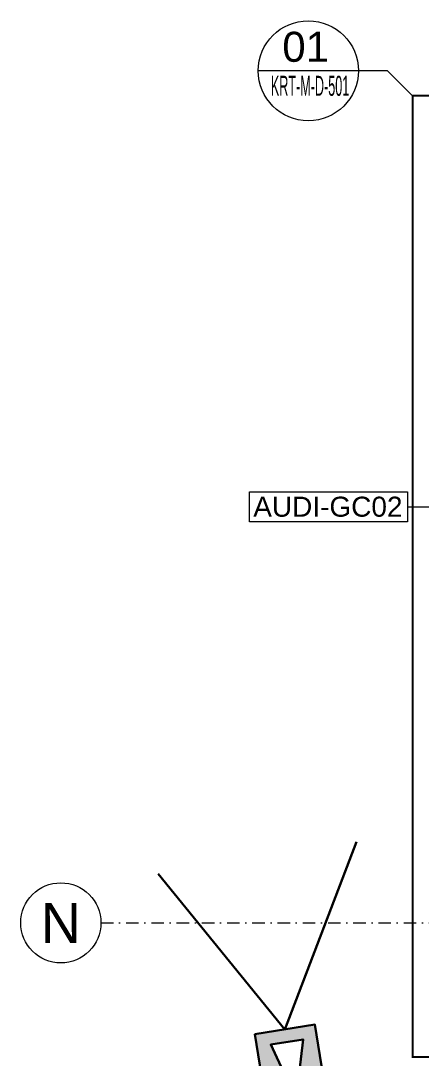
# Model space of a CAD drawing. Extents: x -2050 to 29725, y -1777 to 6820.
# Drawn here: x 920 to 1120, y 277 to 796 of the extents above; entities that cross this region are included whole.
import ezdxf
from ezdxf.enums import TextEntityAlignment as Align

# ---------------------------------------------------------------- set-up
doc = ezdxf.new("R2010")
doc.units = 0
doc.header["$LTSCALE"] = 25
doc.header["$MEASUREMENT"] = 0
doc.linetypes.add('DASHDOT2', pattern=[0.5, 0.25, -0.125, 0, -0.125])
doc.linetypes.add('HIDDEN2', pattern=[4.7625, 3.175, -1.5875])
doc.layers.get('0').update_dxf_attribs({"color": 9, "lineweight": 9})
for name, color, linetype, lineweight in [('10', 9, 'Continuous', 9), ('21', 9, 'Continuous', 9), ('22', 8, 'Continuous', 9), ('24', 9, 'DASHDOT2', 9), ('E-DAHİLİ KAMERA', 7, 'Continuous', 30)]:
    doc.layers.add(name, color=color, linetype=linetype, lineweight=lineweight)
doc.styles.add('Arial', font='arial.ttf', dxfattribs={"height": 2.5})

# ---------------------------------------------------------------- blocks, each defined once
blk = doc.blocks.new('0_wallno')
blk.add_lwpolyline([(-7.84, 1.5), (7.94, 1.5), (7.94, -1.5), (-7.84, -1.5)], close=True)
blk.add_lwpolyline([(7.94, 0), (16.13, 0)])
at = {"style": 'Arial'}
blk.add_attdef('GENISLIK', text='', height=2, dxfattribs=at).set_placement((8.44, 0), align=Align.BOTTOM_LEFT)
blk.add_attdef('DUVARNO', text='', height=2, dxfattribs=at).set_placement((0, 0), align=Align.MIDDLE_CENTER)
blk.add_attdef('YUKSEKLIK', text='', height=2, dxfattribs=at).set_placement((8.44, -0.5), align=Align.TOP_LEFT)
blk = doc.blocks.new('0_detailbox1')
blk.add_lwpolyline([(10.41, -2.5), (7.91, 0), (-5, 0)])
blk.add_circle((0, 0), 5)
at = {"style": 'Arial'}
blk.add_attdef('DETAYADI', text='', height=3, dxfattribs=at).set_placement((0, 0), align=Align.BOTTOM_CENTER)
blk.add_attdef('PAFTAADI', text='', height=2, dxfattribs=at).set_placement((0, -0.5), align=Align.TOP_CENTER)
blk = doc.blocks.new('0_aks')
at = {"linetype": 'Continuous'}
blk.add_circle((0, 0), 2, dxfattribs=at)
at = {"style": 'Arial'}
blk.add_attdef('AKS', text='', height=2, dxfattribs=at).set_placement((0, 0), align=Align.MIDDLE_CENTER)
blk = doc.blocks.new('P-AKS_AUDI')
at = {"layer": '24'}
blk.add_lwpolyline([(-3762.06, -2440), (-3500, -2440)], dxfattribs=at)
at = {"layer": '24', "xscale": 10, "yscale": 10, "zscale": 10}
blk.add_blockref('0_aks', (-3782.06, -2440), dxfattribs=at).add_auto_attribs({'AKS': 'N'})
blk = doc.blocks.new('p-zemin kat')
at = {"layer": '24'}
blk.add_blockref('P-AKS_AUDI', (4722.5, 2785), dxfattribs=at)
blk = doc.blocks.new('E-HARICI KAMERA-MOTORLU LENSLI')
at = {"layer": 'E-DAHİLİ KAMERA'}
h = blk.add_hatch(color=3, dxfattribs=at)
h.dxf.hatch_style = 1
h.paths.add_polyline_path([(0, 7.59), (0, -7.59), (31.82, -7.59), (31.82, 7.59)])
h.paths.add_polyline_path([(28.62, 4.1), (28.62, -4.1), (20.43, -1.76), (20.43, -4.39), (3.2, -4.39), (3.2, 4.39), (20.43, 4.39), (20.43, 1.76)], flags=16)
at = {"layer": 'E-DAHİLİ KAMERA', "color": 3}
for q in [(75.22, 25.06), (75.22, -25.06)]:
    blk.add_line((31.82, 0), q, dxfattribs=at)
for points in [[(0, -7.59), (31.82, -7.59), (31.82, 7.59), (0, 7.59)], [(20.43, -4.39), (20.43, 4.39), (3.2, 4.39), (3.2, -4.39)]]:
    blk.add_lwpolyline(points, close=True, dxfattribs=at)
blk.add_lwpolyline([(20.43, 1.76), (28.62, 4.1), (28.62, -4.1), (20.43, -1.76)], dxfattribs=at)

msp = doc.modelspace()

# ---------------------------------------------------------------- linework, layer by layer
at = {"layer": '21', "linetype": 'HIDDEN2', "ltscale": 0.1, "const_width": 1}
msp.add_lwpolyline([(1116.06, 758.11), (1422.31, 758.11), (1422.31, 277.94), (1116.06, 277.94)], close=True, dxfattribs=at)

# ---------------------------------------------------------------- block references
at = {"layer": '10'}
msp.add_blockref('p-zemin kat', (0, 0), dxfattribs=at)
at = {"layer": '21'}
ref = msp.add_blockref('0_detailbox1', (1064.01, 770.61), dxfattribs=dict(at, xscale=5, yscale=5, zscale=5))
ref.add_attrib('DETAYADI', '01', dxfattribs={"layer": '0', "height": 15, "style": 'Arial'}).set_placement((1062.68, 770.61), align=Align.BOTTOM_CENTER)
ref.add_attrib('PAFTAADI', 'KRT-M-D-501', dxfattribs={"layer": '0', "height": 10, "style": 'Arial', "width": 0.45}).set_placement((1064.88, 768.11), align=Align.TOP_CENTER)
at = {"layer": '22'}
ref = msp.add_blockref('0_wallno', (1073.78, 552.88), dxfattribs=dict(at, xscale=5, yscale=5, zscale=5))
ref.add_attrib('DUVARNO', 'AUDI-GC02', dxfattribs={"layer": '0', "height": 10, "style": 'Arial'}).set_placement((1073.78, 552.88), align=Align.MIDDLE_CENTER)
at = {"layer": 'E-DAHİLİ KAMERA', "color": 2, "xscale": 2, "yscale": 2, "zscale": 2, "rotation": 99.1240020948917}
msp.add_blockref('E-HARICI KAMERA-MOTORLU LENSLI', (1062.41, 228.95), dxfattribs=at)

doc.saveas('drawing.dxf')
